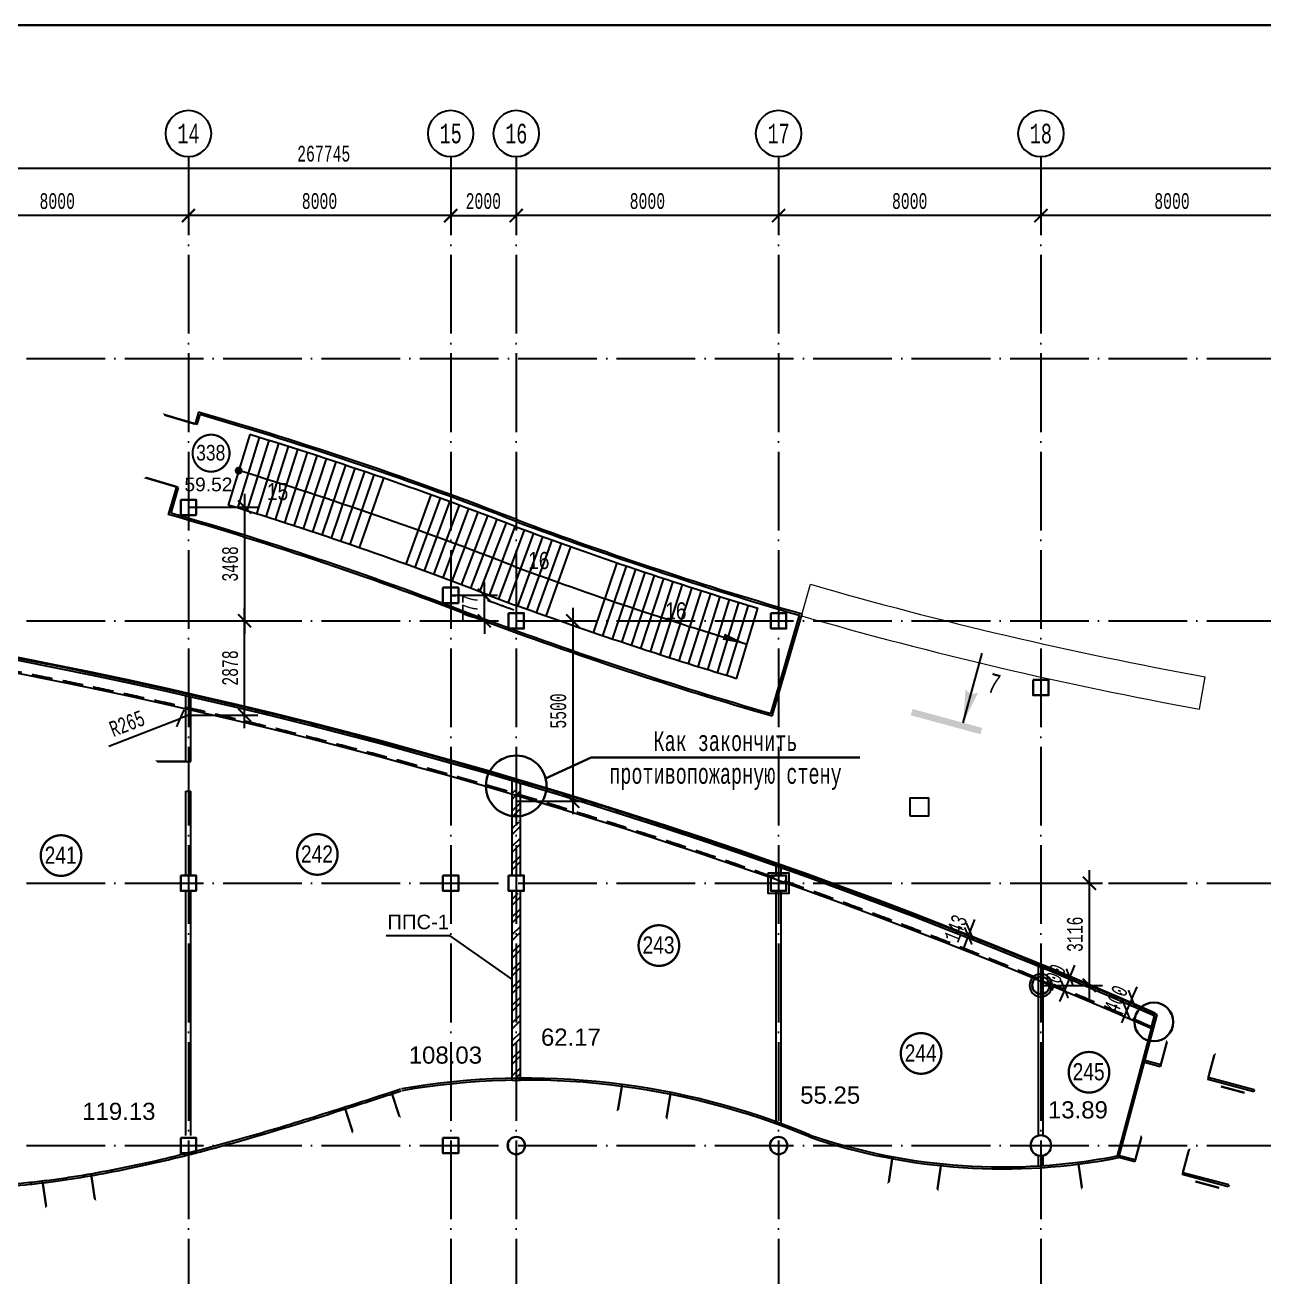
# Model space of a CAD drawing. Extents: x -4497 to 351150, y -50 to 322254.
# Drawn here: x 127787 to 165574, y 284079 to 322254 of the extents above; entities that cross this region are included whole.
import ezdxf
from ezdxf.enums import TextEntityAlignment as Align

# ---------------------------------------------------------------- set-up
doc = ezdxf.new("R2010")
doc.units = 0
doc.header["$LTSCALE"] = 100
doc.header["$PDMODE"] = 3
doc.linetypes.add('ACAD_ISO04W100', pattern=[30, 24, -3, 0, -3])
doc.linetypes.add('DASHED2', pattern=[9.525, 6.35, -3.175])
doc.layers.get('0').update_dxf_attribs({"linetype": 'CONTINUOUS'})
doc.layers.get('Defpoints').update_dxf_attribs({"linetype": 'CONTINUOUS'})
for name, color, linetype in [('axis', 40, 'CONTINUOUS'), ('brick', 12, 'CONTINUOUS'), ('COLON', 5, 'CONTINUOUS'), ('DIM', 130, 'CONTINUOUS'), ('DOORS', 8, 'CONTINUOUS'), ('DRAW', 255, 'CONTINUOUS'), ('EEE', 7, 'CONTINUOUS'), ('fac', 170, 'CONTINUOUS'), ('FIRE', 6, 'CONTINUOUS'), ('GKL', 5, 'CONTINUOUS'), ('Glass', 4, 'CONTINUOUS'), ('S', 2, 'CONTINUOUS'), ('TEXT', 2, 'CONTINUOUS'), ('WALL', 7, 'CONTINUOUS')]:
    doc.layers.add(name, color=color, linetype=linetype)
doc.layers.add('facade', color=250, linetype='CONTINUOUS', lineweight=0)
doc.layers.add('MONOLIT', color=7, linetype='CONTINUOUS', true_color=0x691639)
doc.styles.add('ARIEL-17.5', font='arial.ttf', dxfattribs={"height": 15})
doc.styles.add('MONOTXT1', font='monotxt1', dxfattribs={"width": 0.65, "height": 300})
doc.styles.add('ST_1', font='monotxt.shx', dxfattribs={"width": 0.65, "height": 600})
doc.styles.add('ST_2', font='monotxt.shx', dxfattribs={"width": 0.65, "height": 480})
doc.styles.get("Standard").update_dxf_attribs({"font": 'monotxt.shx', "width": 0.65, "height": 600})
doc.dimstyles.new('STY_DIM1', dxfattribs={"dimscale": 200, "dimtxt": 2.25, "dimasz": 2, "dimexe": 2, "dimexo": 2, "dimgap": 1, "dimtad": 1, "dimdec": 0, "dimzin": 0, "dimdsep": 46, "dimtxsty": 'ST_2', "dimblk1": 'ARCHTICK', "dimblk2": 'ARCHTICK', "dimsah": 1, "dimcen": 3, "dimclrd": 174, "dimclre": 174, "dimclrt": 174, "dimadec": 0, "dimazin": 0, "dimtfac": 1, "dimtdec": 0, "dimtix": 1, "dimtmove": 2, "dimatfit": 3, "dimldrblk": 'ARCHTICK', "dimfxl": 1, "dimtolj": 1, "dimtzin": 0, "dimarcsym": 0})
pattern_1 = [(45, (-3600, 82000), (-269.4077, 269.4077), []), (45, (-3420.4, 82000), (-269.4077, 269.4077), [])]

# ---------------------------------------------------------------- blocks, each defined once
blk = doc.blocks.new('psw')
at = {"color": 7, "linetype": 'Continuous'}
blk.add_circle((0, -350), 350, dxfattribs=at)
at = {"color": 7, "linetype": 'Continuous', "style": 'MONOTXT1', "width": 0.65}
blk.add_attdef('99', text='', height=300, dxfattribs=at).set_placement((0, -350), align=Align.MIDDLE)
blk = doc.blocks.new('_ARCHTICK')
at = {"color": 0, "linetype": 'ByBlock', "const_width": 0.15}
blk.add_lwpolyline([(-0.5, -0.5), (0.5, 0.5)], dxfattribs=at)
blk = doc.blocks.new('*D51')
at = {"layer": 'axis', "color": 174, "lineweight": -2}
blk.add_line((166769, 316443), (158769, 316443), dxfattribs=at)
at = {"layer": 'Defpoints', "color": 0}
for p in [(158769, 316443), (158769, 316443), (166769, 316443)]:
    blk.add_point(p, dxfattribs=at)
at = {"layer": 'axis', "color": 174, "lineweight": -2, "xscale": 400, "yscale": 400, "zscale": 400, "rotation": 180}
blk.add_blockref('_ARCHTICK', (158769, 316443), dxfattribs=at)
at = {"layer": 'axis', "color": 174, "lineweight": -2, "xscale": 400, "yscale": 400, "zscale": 400}
blk.add_blockref('_ARCHTICK', (166769, 316443), dxfattribs=at)
at = {"layer": 'axis', "color": 174, "insert": (162769, 316883), "char_height": 480, "attachment_point": 5, "style": 'ST_2'}
blk.add_mtext('\\A1;8000', dxfattribs=at)
blk = doc.blocks.new('*D54')
at = {"layer": 'axis', "color": 174, "lineweight": -2}
blk.add_line((150769, 316443), (142769, 316443), dxfattribs=at)
at = {"layer": 'Defpoints', "color": 0}
for p in [(142769, 316443), (142769, 316443), (150769, 316443)]:
    blk.add_point(p, dxfattribs=at)
at = {"layer": 'axis', "color": 174, "lineweight": -2, "xscale": 400, "yscale": 400, "zscale": 400, "rotation": 180}
blk.add_blockref('_ARCHTICK', (142769, 316443), dxfattribs=at)
at = {"layer": 'axis', "color": 174, "lineweight": -2, "xscale": 400, "yscale": 400, "zscale": 400}
blk.add_blockref('_ARCHTICK', (150769, 316443), dxfattribs=at)
at = {"layer": 'axis', "color": 174, "insert": (146769, 316883), "char_height": 480, "attachment_point": 5, "style": 'ST_2'}
blk.add_mtext('\\A1;8000', dxfattribs=at)
blk = doc.blocks.new('*D55')
at = {"layer": 'axis', "color": 174, "lineweight": -2}
blk.add_line((158769, 316443), (150769, 316443), dxfattribs=at)
at = {"layer": 'Defpoints', "color": 0}
for p in [(150769, 316443), (150769, 316443), (158769, 316443)]:
    blk.add_point(p, dxfattribs=at)
at = {"layer": 'axis', "color": 174, "lineweight": -2, "xscale": 400, "yscale": 400, "zscale": 400, "rotation": 180}
blk.add_blockref('_ARCHTICK', (150769, 316443), dxfattribs=at)
at = {"layer": 'axis', "color": 174, "lineweight": -2, "xscale": 400, "yscale": 400, "zscale": 400}
blk.add_blockref('_ARCHTICK', (158769, 316443), dxfattribs=at)
at = {"layer": 'axis', "color": 174, "insert": (154769, 316883), "char_height": 480, "attachment_point": 5, "style": 'ST_2'}
blk.add_mtext('\\A1;8000', dxfattribs=at)
blk = doc.blocks.new('*D56')
at = {"layer": 'axis', "color": 174, "lineweight": -2}
blk.add_line((132769, 316443), (124769, 316443), dxfattribs=at)
at = {"layer": 'Defpoints', "color": 0}
for p in [(124769, 316443), (124769, 316443), (132769, 316443)]:
    blk.add_point(p, dxfattribs=at)
at = {"layer": 'axis', "color": 174, "lineweight": -2, "xscale": 400, "yscale": 400, "zscale": 400, "rotation": 180}
blk.add_blockref('_ARCHTICK', (124769, 316443), dxfattribs=at)
at = {"layer": 'axis', "color": 174, "lineweight": -2, "xscale": 400, "yscale": 400, "zscale": 400}
blk.add_blockref('_ARCHTICK', (132769, 316443), dxfattribs=at)
at = {"layer": 'axis', "color": 174, "insert": (128769, 316883), "char_height": 480, "attachment_point": 5, "style": 'ST_2'}
blk.add_mtext('\\A1;8000', dxfattribs=at)
blk = doc.blocks.new('*D66')
at = {"layer": 'axis', "color": 174, "linetype": 'ACAD_ISO04W100', "lineweight": -2}
blk.add_line((140765, 316443), (142765, 316443), dxfattribs=at)
at = {"layer": 'Defpoints', "color": 0, "linetype": 'ACAD_ISO04W100'}
for p in [(140765, 316443), (142765, 316443), (142765, 316443)]:
    blk.add_point(p, dxfattribs=at)
at = {"layer": 'axis', "color": 174, "linetype": 'ACAD_ISO04W100', "lineweight": -2, "xscale": 400, "yscale": 400, "zscale": 400, "rotation": 180}
blk.add_blockref('_ARCHTICK', (140765, 316443), dxfattribs=at)
at = {"layer": 'axis', "color": 174, "linetype": 'ACAD_ISO04W100', "lineweight": -2, "xscale": 400, "yscale": 400, "zscale": 400}
blk.add_blockref('_ARCHTICK', (142765, 316443), dxfattribs=at)
at = {"layer": 'axis', "color": 174, "linetype": 'ACAD_ISO04W100', "insert": (141765, 316883), "char_height": 480, "attachment_point": 5, "style": 'ST_2'}
blk.add_mtext('\\A1;2000', dxfattribs=at)
blk = doc.blocks.new('*D67')
at = {"layer": 'axis', "color": 174, "lineweight": -2}
blk.add_line((140769, 316443), (132769, 316443), dxfattribs=at)
at = {"layer": 'Defpoints', "color": 0}
for p in [(132769, 316443), (132769, 316443), (140769, 316443)]:
    blk.add_point(p, dxfattribs=at)
at = {"layer": 'axis', "color": 174, "lineweight": -2, "xscale": 400, "yscale": 400, "zscale": 400, "rotation": 180}
blk.add_blockref('_ARCHTICK', (132769, 316443), dxfattribs=at)
at = {"layer": 'axis', "color": 174, "lineweight": -2, "xscale": 400, "yscale": 400, "zscale": 400}
blk.add_blockref('_ARCHTICK', (140769, 316443), dxfattribs=at)
at = {"layer": 'axis', "color": 174, "insert": (136769, 316883), "char_height": 480, "attachment_point": 5, "style": 'ST_2'}
blk.add_mtext('\\A1;8000', dxfattribs=at)
blk = doc.blocks.new('*D83')
at = {"layer": 'axis', "color": 174, "lineweight": -2}
blk.add_line((3024, 317888), (270769, 317888), dxfattribs=at)
at = {"layer": 'Defpoints', "color": 0}
for p in [(3024, 317888), (270769, 317888), (270769, 317888)]:
    blk.add_point(p, dxfattribs=at)
at = {"layer": 'axis', "color": 174, "lineweight": -2, "xscale": 400, "yscale": 400, "zscale": 400, "rotation": 180}
blk.add_blockref('_ARCHTICK', (3024, 317888), dxfattribs=at)
at = {"layer": 'axis', "color": 174, "lineweight": -2, "xscale": 400, "yscale": 400, "zscale": 400}
blk.add_blockref('_ARCHTICK', (270769, 317888), dxfattribs=at)
at = {"layer": 'axis', "color": 174, "insert": (136897, 318328), "char_height": 480, "attachment_point": 5, "style": 'ST_2'}
blk.add_mtext('\\A1;267745', dxfattribs=at)
blk = doc.blocks.new('A$C53F96F9E')
at = {"layer": 'FIRE', "linetype": 'Continuous'}
blk.add_lwpolyline([(-64123, -11035), (-65992, -9717), (-67942, -9717)], dxfattribs=at)
at = {"layer": 'TEXT', "color": 6, "linetype": 'Continuous', "lineweight": 20, "style": 'ARIEL-17.5', "width": 0.998875}
blk.add_text('ППС-1', height=441.5, dxfattribs=at).set_placement((-66967, -9517), align=Align.CENTER)
blk = doc.blocks.new('A$C584E3954')
at = {"layer": 'Glass', "linetype": 'Continuous'}
for p, q in [((-885, -1234), (-885, -1174)), ((615, -1234), (615, -1174))]:
    blk.add_line(p, q, dxfattribs=at)
blk.add_lwpolyline([(615, -1234, 70, 70, 0), (615, -1984, 0, 0, 0), (-135, -1234, 0, 0, 0), (-885, -1984, 70, 70, 0), (-885, -1234, 70, 70, 0)], format="xyseb", dxfattribs=at)
blk = doc.blocks.new('*D160')
at = {"layer": 'Defpoints', "color": 0}
for p in [(132769, 304087), (134484, 304087), (132769, 301209)]:
    blk.add_point(p, dxfattribs=at)
at = {"layer": 'DIM', "color": 174, "lineweight": -2}
for p, q in [((134484, 300809), (134484, 304487)), ((132769, 304087), (134884, 304087)), ((132769, 301209), (134884, 301209))]:
    blk.add_line(p, q, dxfattribs=at)
at = {"layer": 'DIM', "color": 174, "lineweight": -2, "xscale": 400, "yscale": 400, "zscale": 400}
for p, rotation in [((134484, 304087), 90), ((134484, 301209), 270)]:
    blk.add_blockref('_ARCHTICK', p, dxfattribs=dict(at, rotation=rotation))
at = {"layer": 'DIM', "color": 174, "insert": (134044, 302648), "char_height": 480, "attachment_point": 5, "rotation": 90, "style": 'ST_2'}
blk.add_mtext('\\A1;2878', dxfattribs=at)
blk = doc.blocks.new('*D161')
at = {"layer": 'Defpoints', "color": 0}
for p in [(140769, 304864), (141797, 304864), (140769, 304087)]:
    blk.add_point(p, dxfattribs=at)
at = {"layer": 'DIM', "color": 174, "lineweight": -2}
for p, q in [((141797, 304864), (141797, 305264)), ((140769, 304864), (142197, 304864)), ((141797, 304087), (141797, 304864)), ((140769, 304087), (142197, 304087)), ((141797, 304087), (141797, 303687))]:
    blk.add_line(p, q, dxfattribs=at)
at = {"layer": 'DIM', "color": 174, "lineweight": -2, "xscale": 400, "yscale": 400, "zscale": 400}
for p, rotation in [((141797, 304864), 270), ((141797, 304087), 90)]:
    blk.add_blockref('_ARCHTICK', p, dxfattribs=dict(at, rotation=rotation))
at = {"layer": 'DIM', "color": 174, "insert": (141357, 304475), "char_height": 480, "attachment_point": 5, "rotation": 90, "style": 'ST_2'}
blk.add_mtext('\\A1;777', dxfattribs=at)
blk = doc.blocks.new('*D162')
at = {"layer": 'Defpoints', "color": 0}
for p in [(158769, 296087), (160249, 296087), (158769, 292971)]:
    blk.add_point(p, dxfattribs=at)
at = {"layer": 'DIM', "color": 174, "lineweight": -2}
for p, q in [((160249, 292571), (160249, 296487)), ((158769, 296087), (160649, 296087)), ((158769, 292971), (160649, 292971))]:
    blk.add_line(p, q, dxfattribs=at)
at = {"layer": 'DIM', "color": 174, "lineweight": -2, "xscale": 400, "yscale": 400, "zscale": 400}
for p, rotation in [((160249, 296087), 90), ((160249, 292971), 270)]:
    blk.add_blockref('_ARCHTICK', p, dxfattribs=dict(at, rotation=rotation))
at = {"layer": 'DIM', "color": 174, "insert": (159809, 294529), "char_height": 480, "attachment_point": 5, "rotation": 90, "style": 'ST_2'}
blk.add_mtext('\\A1;3116', dxfattribs=at)
blk = doc.blocks.new('*D173')
at = {"layer": 'Defpoints', "color": 0}
for p in [(132769, 307555), (132769, 304087), (134484, 304087)]:
    blk.add_point(p, dxfattribs=at)
at = {"layer": 'DIM', "color": 174, "lineweight": -2}
for p, q in [((134484, 307955), (134484, 303687)), ((132769, 307555), (134884, 307555)), ((132769, 304087), (134884, 304087))]:
    blk.add_line(p, q, dxfattribs=at)
at = {"layer": 'DIM', "color": 174, "lineweight": -2, "xscale": 400, "yscale": 400, "zscale": 400}
for p, rotation in [((134484, 307555), 90), ((134484, 304087), 270)]:
    blk.add_blockref('_ARCHTICK', p, dxfattribs=dict(at, rotation=rotation))
at = {"layer": 'DIM', "color": 174, "insert": (134044, 305821), "char_height": 480, "attachment_point": 5, "rotation": 90, "style": 'ST_2'}
blk.add_mtext('\\A1;3468', dxfattribs=at)
blk = doc.blocks.new('*D225')
at = {"layer": 'Defpoints', "color": 0}
for p in [(142769, 304087), (142769, 298587), (144492, 298587)]:
    blk.add_point(p, dxfattribs=at)
at = {"layer": 'WALL', "color": 174, "lineweight": -2}
for p, q in [((144492, 304487), (144492, 298187)), ((142769, 304087), (144892, 304087)), ((142769, 298587), (144892, 298587))]:
    blk.add_line(p, q, dxfattribs=at)
at = {"layer": 'WALL', "color": 174, "lineweight": -2, "xscale": 400, "yscale": 400, "zscale": 400}
for p, rotation in [((144492, 304087), 90), ((144492, 298587), 270)]:
    blk.add_blockref('_ARCHTICK', p, dxfattribs=dict(at, rotation=rotation))
at = {"layer": 'WALL', "color": 174, "insert": (144052, 301337), "char_height": 480, "attachment_point": 5, "rotation": 90, "style": 'ST_2'}
blk.add_mtext('\\A1;5500', dxfattribs=at)
blk = doc.blocks.new('*D296')
at = {"layer": 'Defpoints', "color": 0}
for p in [(132769, 301209), (132522, 301113)]:
    blk.add_point(p, dxfattribs=at)
at = {"layer": 'DIM', "color": 174, "lineweight": -2}
for p in [(132769, 301209), (130338, 300262)]:
    blk.add_line(p, (132522, 301113), dxfattribs=at)
at = {"layer": 'DIM', "color": 174, "lineweight": -2, "xscale": 400, "yscale": 400, "zscale": 400, "rotation": 21.28124373890132}
blk.add_blockref('_ARCHTICK', (132522, 301113), dxfattribs=at)
at = {"layer": 'DIM', "color": 174, "insert": (130898, 300952), "char_height": 480, "attachment_point": 5, "rotation": 21.2812, "style": 'ST_2'}
blk.add_mtext('\\A1;R265', dxfattribs=at)
blk = doc.blocks.new('*D502')
at = {"layer": 'Defpoints', "color": 0}
for p in [(161608, 292534), (161385, 292195), (161448, 292168)]:
    blk.add_point(p, dxfattribs=at)
at = {"layer": 'DOORS', "color": 174, "lineweight": -2}
for p, q in [((161544, 292562), (161703, 292929)), ((161241, 292694), (161177, 292722)), ((161544, 292562), (161385, 292195)), ((161082, 292327), (161018, 292355)), ((161385, 292195), (161225, 291829))]:
    blk.add_line(p, q, dxfattribs=at)
at = {"layer": 'DOORS', "color": 174, "lineweight": -2, "xscale": 400, "yscale": 400, "zscale": 400}
for p, rotation in [((161544, 292562), 246.5080284976004), ((161385, 292195), 66.5080284976004)]:
    blk.add_blockref('_ARCHTICK', p, dxfattribs=dict(at, rotation=rotation))
at = {"layer": 'DOORS', "color": 174, "insert": (161061, 292554), "char_height": 480, "attachment_point": 5, "rotation": 66.508, "style": 'ST_2'}
blk.add_mtext('\\A1;400', dxfattribs=at)
blk = doc.blocks.new('*D597')
at = {"layer": 'Defpoints', "color": 0}
for p in [(156608, 294610), (156678, 294428), (156730, 294561)]:
    blk.add_point(p, dxfattribs=at)
at = {"layer": 'MONOLIT', "color": 174, "lineweight": -2}
for p, q in [((156359, 294709), (156236, 294757)), ((156608, 294610), (156755, 294982)), ((156306, 294576), (156183, 294624)), ((156555, 294477), (156408, 294105)), ((156555, 294477), (156608, 294610))]:
    blk.add_line(p, q, dxfattribs=at)
at = {"layer": 'MONOLIT', "color": 174, "lineweight": -2, "xscale": 400, "yscale": 400, "zscale": 400}
for p, rotation in [((156555, 294477), 68.36397803881832), ((156608, 294610), 248.3639780388183)]:
    blk.add_blockref('_ARCHTICK', p, dxfattribs=dict(at, rotation=rotation))
at = {"layer": 'MONOLIT', "color": 174, "insert": (156172, 294706), "char_height": 480, "attachment_point": 5, "rotation": 68.364, "style": 'ST_2'}
blk.add_mtext('\\A1;143', dxfattribs=at)
blk = doc.blocks.new('*D598')
at = {"layer": 'Defpoints', "color": 0}
for p in [(159496, 292846), (159610, 292798), (159765, 293167)]:
    blk.add_point(p, dxfattribs=at)
at = {"layer": 'MONOLIT', "color": 174, "lineweight": -2}
for p, q in [((159651, 293215), (159806, 293584)), ((159397, 293322), (159282, 293370)), ((159651, 293215), (159496, 292846)), ((159242, 292953), (159127, 293001)), ((159496, 292846), (159341, 292477))]:
    blk.add_line(p, q, dxfattribs=at)
at = {"layer": 'MONOLIT', "color": 174, "lineweight": -2, "xscale": 400, "yscale": 400, "zscale": 400}
for p, rotation in [((159651, 293215), 247.1909899711544), ((159496, 292846), 67.1909899711544)]:
    blk.add_blockref('_ARCHTICK', p, dxfattribs=dict(at, rotation=rotation))
at = {"layer": 'MONOLIT', "color": 174, "insert": (159168, 293201), "char_height": 480, "attachment_point": 5, "rotation": 67.191, "style": 'ST_2'}
blk.add_mtext('\\A1;400', dxfattribs=at)

msp = doc.modelspace()

# ---------------------------------------------------------------- hatches: boundary and pattern name
at = {"layer": 'DRAW'}
h = msp.add_hatch(dxfattribs=at)
h.set_pattern_fill('ANSI32,_O', color=256, scale=40)
h.set_pattern_definition(pattern_1)
h.paths.add_polyline_path([(142894.3, 298619.6, 0.0004015), (142644.3, 298693.7), (142644.3, 297962.1, -0.2506686), (142894.3, 297962.1)])
h.paths.add_polyline_path([(142894.3, 298880.4, 0.0004008), (142644.3, 298954.4), (142644.3, 298693.7, -0.0004015), (142894.3, 298619.6)])
edge = h.paths.add_edge_path()
edge.add_arc((142769.3, 296087.2), 315, 66.62013, 113.37987)
edge.add_line((142644.3, 296376.3), (142644.3, 297494.8))
edge.add_arc((142769.3, 297728.4), 265, 241.85542, 298.14458)
edge.add_line((142894.3, 297494.8), (142894.3, 296376.3))
h = msp.add_hatch(dxfattribs=at)
h.set_pattern_fill('ANSI32', color=256, scale=40, style=0)
h.set_pattern_definition([(45, (-3600, 82000), (-269.4077, 269.4077), []), (45, (-3420.4, 82000), (-269.4077, 269.4077), [])])
h.paths.add_polyline_path([(142894.3, 297962.1), (142769.3, 297962.1), (142769.3, 297494.8), (142894.3, 297494.8)])
h.paths.add_polyline_path([(142769.3, 297962.1), (142644.3, 297962.1), (142644.3, 297494.8), (142769.3, 297494.8)])
h = msp.add_hatch(dxfattribs=at)
h.set_pattern_fill('ANSI32,_O', color=256, scale=40)
h.set_pattern_definition(pattern_1)
edge = h.paths.add_edge_path()
edge.add_arc((142769.3, 296087.2), 315, 246.62013, 293.37987)
edge.add_line((142894.3, 295798), (142894.3, 290141.3))
edge.add_arc((143074.1, 267685.3), 22456.8, 90.4587, 91.09661)
edge.add_line((142644.3, 290137.9), (142644.3, 295798))

# ---------------------------------------------------------------- linework, layer by layer
at = {"layer": 'axis', "linetype": 'ACAD_ISO04W100'}
for p, q in [((132769.3, 318243.4), (132769.3, 84615.2)), ((140769.3, 318243.4), (140769.3, 84615.2)), ((142769.3, 318243.4), (142769.3, 84615.2)), ((150769.3, 318243.4), (150769.3, 84615.2)), ((158769.3, 318243.4), (158769.3, 190402.2)), ((-1176.8, 312087.2), (272433.1, 312087.2)), ((-1176.8, 304087.2), (272433.1, 304087.2)), ((-1176.8, 296087.2), (272433.1, 296087.2)), ((-1176.8, 288087.2), (272433.1, 288087.2))]:
    msp.add_line(p, q, dxfattribs=at)
at = {"layer": 'brick', "linetype": 'Continuous'}
for points in [[(142644.3, 296322.2), (142644.3, 299205.1)], [(142894.3, 296322.2), (142894.3, 299131.2)], [(142644.3, 290077.9), (142644.3, 295852.2)], [(142894.3, 290081.3), (142894.3, 295852.2)]]:
    msp.add_lwpolyline(points, dxfattribs=at)
at = {"layer": 'brick', "flags": 128}
msp.add_lwpolyline([(142644.3, 290077.9), (142894.3, 290081.3)], dxfattribs=at)
at = {"layer": 'COLON', "color": 3, "lineweight": 30, "flags": 128}
for points in [[(132534.3, 307779.2), (133004.3, 307779.2), (133004.3, 307309.2), (132534.3, 307309.2), (132534.3, 307779.2)], [(140534.3, 305098.7), (141004.3, 305098.7), (141004.3, 304628.7), (140534.3, 304628.7), (140534.3, 305098.7)], [(142534.3, 304322.2), (143004.3, 304322.2), (143004.3, 303852.2), (142534.3, 303852.2), (142534.3, 304322.2)], [(150534.3, 304322.2), (151004.3, 304322.2), (151004.3, 303852.2), (150534.3, 303852.2), (150534.3, 304322.2)], [(158534.3, 302285.1), (159004.3, 302285.1), (159004.3, 301815.1), (158534.3, 301815.1), (158534.3, 302285.1)], [(132534.3, 296322.2), (133004.3, 296322.2), (133004.3, 295852.2), (132534.3, 295852.2), (132534.3, 296322.2)], [(140534.3, 296322.2), (141004.3, 296322.2), (141004.3, 295852.2), (140534.3, 295852.2), (140534.3, 296322.2)], [(142534.3, 296322.2), (143004.3, 296322.2), (143004.3, 295852.2), (142534.3, 295852.2), (142534.3, 296322.2)], [(150534.3, 296322.2), (151004.3, 296322.2), (151004.3, 295852.2), (150534.3, 295852.2), (150534.3, 296322.2)], [(132534.3, 288322.2), (133004.3, 288322.2), (133004.3, 287852.2), (132534.3, 287852.2), (132534.3, 288322.2)], [(140534.3, 288322.2), (141004.3, 288322.2), (141004.3, 287852.2), (140534.3, 287852.2), (140534.3, 288322.2)]]:
    msp.add_lwpolyline(points, dxfattribs=at)
at = {"layer": 'COLON', "lineweight": 30}
for points in [[(158504.3, 292970.7, 1), (159034.3, 292970.7, 1)], [(142504.3, 288087.2, 1), (143034.3, 288087.2, 1)], [(150504.3, 288087.2, 1), (151034.3, 288087.2, 1)]]:
    msp.add_lwpolyline(points, format="xyb", close=True, dxfattribs=at)
at = {"layer": 'COLON', "color": 5, "lineweight": 30}
msp.add_lwpolyline([(158454.3, 288087.2, 1), (159084.3, 288087.2, 1)], format="xyb", close=True, dxfattribs=at)
at = {"layer": 'Defpoints', "color": 7}
for p, q in [((323680, 322253.7), (-4300, 322253.7)), ((-4300, 322253.7), (323680, 322253.7))]:
    msp.add_line(p, q, dxfattribs=at)
at = {"layer": 'DOORS', "flags": 128}
msp.add_lwpolyline([(132694.3, 299796.8, 70, 70, 0), (131794.3, 299796.8, 0, 0, 0), (132694.3, 298896.8, 0, 0, 0)], format="xyseb", dxfattribs=at)
at = {"layer": 'DOORS', "color": 1, "lineweight": 30}
msp.add_circle((162215.1, 291856.3), 592, dxfattribs=at)
at = {"layer": 'EEE', "linetype": 'Continuous'}
for points, const_width in [([(132897.5, 309198.3, 1), (134025.1, 309198.3, 1)], 63.7), ([(128265.7, 296928.8, 1), (129504.8, 296928.8, 1)], 70), ([(136081.9, 296963.1, 1), (137321, 296963.1, 1)], 70), ([(146499.5, 294184.6, 1), (147738.6, 294184.6, 1)], 70), ([(154495.9, 290894.8, 1), (155735.1, 290894.8, 1)], 70), ([(159617.9, 290320.8, 1), (160857.1, 290320.8, 1)], 70)]:
    msp.add_lwpolyline(points, format="xyb", close=True, dxfattribs=dict(at, const_width=const_width))
at = {"layer": 'fac', "linetype": 'Continuous'}
for points in [[(154786.2, 298132.8), (154786.2, 298692.8), (155346.2, 298692.8), (155346.2, 298132.8)], [(150454.3, 296402.2), (151084.3, 296402.2), (151084.3, 295772.2), (150454.3, 295772.2)]]:
    msp.add_lwpolyline(points, close=True, dxfattribs=at)
msp.add_lwpolyline([(158424.3, 292970.7, 1), (159114.3, 292970.7, 1)], format="xyb", close=True, dxfattribs=at)
at = {"layer": 'facade'}
for points in [[(151467.5, 304239.5), (151745.1, 305200.2)], [(163605, 301397.6), (163782.8, 302381.7)]]:
    msp.add_lwpolyline(points, dxfattribs=at)
for points in [[(151745.1, 305200.2, 0.0256562), (163782.8, 302381.7)], [(151467.5, 304239.5, 0.0256562), (163605, 301397.6)]]:
    msp.add_lwpolyline(points, format="xyb", dxfattribs=at)
at = {"layer": 'GKL'}
for points in [[(132694.3, 299796.8), (132694.3, 301798.9)], [(132844.3, 299796.8), (132844.3, 301764.7)], [(132694.3, 299796.8), (132844.3, 299796.8)], [(132694.3, 296341.3), (132694.3, 298896.8)], [(132694.3, 298896.8), (132844.3, 298896.8)], [(132844.3, 296341.3), (132844.3, 298896.8)], [(150694.3, 296322.2), (150694.3, 296603.7)], [(150844.3, 296322.2), (150844.3, 296550.8)], [(150694.3, 288809.6), (150694.3, 295852.2)], [(150844.3, 288754.9), (150844.3, 295852.2)], [(132694.3, 288393.1), (132694.3, 295833)], [(132844.3, 288393.1), (132844.3, 295833)], [(158694.3, 288393.1), (158694.3, 293548.3)], [(158844.3, 288393.1), (158844.3, 293486.4)], [(158694.3, 287466), (158694.3, 287781.2)], [(158844.3, 287475.5), (158844.3, 287781.2)]]:
    msp.add_lwpolyline(points, dxfattribs=at)
at = {"layer": 'Glass'}
for p, q in [((133030.2, 310073.9), (132972.7, 310091)), ((132461.5, 308156), (132404, 308173)), ((162410.7, 290487.5), (161928, 290616.9)), ((162426.3, 290545.5), (161943.5, 290674.9)), ((162426.3, 290545.5), (162410.7, 290487.5)), ((163875.1, 290157.2), (163859.6, 290099.2)), ((165275.7, 289781.8), (163875.1, 290157.2)), ((165260.2, 289723.8), (163859.6, 290099.2)), ((165275.7, 289781.8), (165260.2, 289723.8)), ((161634.1, 287589.8), (161151.3, 287719.2)), ((161649.6, 287647.8), (161166.9, 287777.2)), ((161649.6, 287647.8), (161634.1, 287589.8)), ((163098.5, 287259.4), (163082.9, 287201.5)), ((164483.5, 286826.1), (163082.9, 287201.5)), ((164499, 286884.1), (163098.5, 287259.4)), ((164499, 286884.1), (164483.5, 286826.1))]:
    msp.add_line(p, q, dxfattribs=at)
at = {"layer": 'Glass', "linetype": 'Continuous'}
msp.add_line((159917, 287519.6), (159908.4, 287579), dxfattribs=at)
at = {"layer": 'Glass', "flags": 128}
for points, format in [([(132404.1, 308173.5, 70, 70, 0), (131445.3, 308457.8, 0, 0, 0), (132688.4, 309132.2, 0, 0, 0), (132013.9, 310375.2, 70, 70, 0), (132972.7, 310091, 70, 70, 0)], "xyseb"), ([(142809.1, 307161.5, 0.0223367), (133078.7, 310448.5, 0.0223367)], "xyb"), ([(142787.4, 307105.5, 0.0222071), (133119.3, 310374.3, 0.0222071)], "xyb"), ([(150572.1, 301177.7, -0.0187885), (141673.4, 304116.4), (141652.7, 304124.1, 0.022437), (132154.7, 307332.5, 0.022437)], "xyb"), ([(150531.3, 301252, -0.0186685), (141694.3, 304172.6), (141674, 304180.2, 0.0223009), (132229.4, 307373.4, 0.0223009)], "xyb"), ([(142787.4, 307105.5, 0.0186851), (151410.3, 304256, 0.0181498)], "xyb"), ([(142808.3, 307161.7, 0.0188089), (151484.8, 304296.9, 0.0181498)], "xyb")]:
    msp.add_lwpolyline(points, format=format, dxfattribs=at)
for points in [[(133078.7, 310448.5), (132972.7, 310091)], [(133119.3, 310374.3), (133030.2, 310073.9)], [(132404, 308173), (132154.7, 307332.5)], [(132461.5, 308156), (132229.4, 307373.4)], [(150531.3, 301252), (151409.6, 304256.2)], [(150572.1, 301177.7), (151484.1, 304297.2)], [(161103.1, 287770.9), (162245.8, 292034.3)], [(161151.3, 287719.2), (162317, 292068.5)]]:
    msp.add_lwpolyline(points, dxfattribs=at)
at = {"layer": 'Glass'}
for points in [[(163875.1, 290157.2, 70, 70, 0), (164069.3, 290881.6, 0, 0, 0), (163150.7, 290351.3, 0, 0, 0), (162620.4, 291269.9, 70, 70, 0), (162426.3, 290545.5, 70, 70, 0)], [(163098.5, 287259.4, 70, 70, 0), (163292.6, 287983.9, 0, 0, 0), (162374, 287453.6, 0, 0, 0), (161843.8, 288372.2, 70, 70, 0), (161649.6, 287647.8, 70, 70, 0)]]:
    msp.add_lwpolyline(points, format="xyseb", dxfattribs=at)
at = {"layer": 'Glass', "const_width": 70}
for points in [[(164983.8, 289694.4), (164259.4, 289888.5)], [(164207.1, 286796.6), (163482.7, 286990.8)]]:
    msp.add_lwpolyline(points, dxfattribs=at)
at = {"layer": 'Glass', "linetype": 'Continuous'}
msp.add_lwpolyline([(160659.2, 287627.5, 0, 0, 0), (160025, 286777.4, 70, 70, 0), (159917, 287519.6, 0, 0, 0)], format="xyseb", dxfattribs=at)
at = {"layer": 'Glass'}
for centre, radius, start, end in [((96607.6, 142986.6), 162920.6, 66.213992, 91.810158), ((96607.6, 142986.6), 162860.6, 66.23209, 91.810029), ((143074.1, 267685.3), 22456.8, 67.31093, 99.75755), ((143074.1, 267685.3), 22396.8, 67.30648, 99.75755), ((157610.3, 305698), 18324.2, 251.23769, 281.14213), ((157610.3, 305698), 18264.2, 251.23769, 281.02491)]:
    msp.add_arc(centre, radius, start, end, dxfattribs=at)
for points, knots in [([(84519.3, 287777.2), (85534, 287660.5), (86037.3, 287565), (87043.3, 287389.3), (87546, 287309.2), (88551, 287179.7), (89053.2, 287130.3), (89613.6, 287100.8), (89672, 287098), (89788.7, 287093.2), (89847.1, 287091), (90022.3, 287085.5), (90139.1, 287083), (90489.5, 287079.1), (90723.2, 287081), (91424.4, 287099.2), (91892.3, 287127.6), (92828.6, 287209.1), (93297.1, 287262.1), (94410.1, 287407.8), (95054.8, 287507.8), (96345.9, 287718.2), (96992.4, 287828.6), (98287.2, 288039), (98935.5, 288138.9), (99705.7, 288238.8), (99826.5, 288253.9), (100113.5, 288288.3), (100279.7, 288307.1), (100526.6, 288333), (100607.2, 288341.2), (100768.5, 288356.8), (100849.1, 288364.3), (101091.1, 288385.8), (101252.5, 288398.8), (101736.7, 288434.2), (102059.7, 288452.8), (103029, 288495), (103675.8, 288504.8), (105471.3, 288489.3), (106620.7, 288431.2), (108920.2, 288252), (110070.1, 288130.9), (112368.6, 287859.3), (113517.1, 287708.8), (115810.6, 287411.9), (116955.7, 287265.4), (119240.4, 287010), (120380, 286901), (122651.8, 286753.9), (123784, 286715.7), (125323.6, 286734.7), (125735.2, 286746.8), (126345.4, 286776.2), (126544.6, 286787.6), (127141.6, 286827.7), (127539, 286862.2), (128030, 286915.2), (128124.3, 286925.9), (128312.7, 286948.2), (128407, 286959.8), (128689.5, 286996.1), (128877.7, 287022.2), (129441.9, 287105.8), (129817.6, 287168.6), (130943.2, 287376.2), (131691.8, 287539.9), (133186.3, 287905.7), (133932.2, 288107.7), (135724.4, 288624.6), (136770, 288952.1), (138296.7, 289442.4), (138778.2, 289598.7), (139259.8, 289755.1)], [0, 0, 0, 0, 1526.2400789, 1526.2400789, 3052.4801577, 3052.4801577, 4578.7202366, 4578.7202366, 4756.2036387, 4756.2036387, 4933.6870407, 4933.6870407, 5288.6538448, 5288.6538448, 5998.587453, 5998.587453, 7418.4546695, 7418.4546695, 8838.3218859, 8838.3218859, 10788.2944825, 10788.2944825, 12738.2670792, 12738.2670792, 14688.2396758, 14688.2396758, 15050.8017629, 15050.8017629, 15549.2806313, 15549.2806313, 15790.9200021, 15790.9200021, 16032.5593728, 16032.5593728, 16515.8381143, 16515.8381143, 17482.3955974, 17482.3955974, 19415.5105634, 19415.5105634, 22845.0377663, 22845.0377663, 26274.5649691, 26274.5649691, 29704.092172, 29704.092172, 33133.6193749, 33133.6193749, 36563.1465778, 36563.1465778, 39992.6737806, 39992.6737806, 41246.5735433, 41246.5735433, 41854.8573321, 41854.8573321, 43071.4249097, 43071.4249097, 43360.7136783, 43360.7136783, 43650.0024468, 43650.0024468, 44228.579984, 44228.579984, 45385.7350582, 45385.7350582, 47700.0452068, 47700.0452068, 50014.3553553, 50014.3553553, 53267.2386235, 53267.2386235, 54765.9764638, 54765.9764638, 54765.9764638, 54765.9764638]), ([(84526.2, 287836.8), (84809.5, 287804.2), (85053.2, 287773.3), (85441.1, 287719.8), (85595.5, 287696.9), (85878.7, 287652.4), (86007.4, 287630.9), (86163.8, 287604.1), (86198, 287598.1), (86299.2, 287580.5), (86364.9, 287568.9), (86459, 287552.3), (86488, 287547.2), (86534.6, 287539), (86552.2, 287536), (86587.5, 287529.8), (86605.1, 287526.8), (86658, 287517.6), (86693.2, 287511.5), (86799, 287493.5), (86869.4, 287481.6), (87080.9, 287446.6), (87221.8, 287424), (87644.4, 287359), (87925.9, 287319.4), (88329.5, 287270), (88451.7, 287255.9), (88818.2, 287217.1), (89062.4, 287195.4), (89377.2, 287174.2), (89448, 287169.8), (89588.4, 287162.1), (89658, 287158.7), (89797.4, 287152.8), (89867, 287150.3), (90006.4, 287146.2), (90076.1, 287144.5), (90285.2, 287140.9), (90424.6, 287140.1), (90843.1, 287142.4), (91122.2, 287150.2), (91871, 287185.6), (92341, 287223), (93282.1, 287320.1), (93753.2, 287379.8), (94696.5, 287513.4), (95168.8, 287587.3), (96199.4, 287754.9), (96758, 287849.7), (97877.1, 288034), (98437.6, 288123.6), (99235.9, 288237.5), (99472.9, 288269.7), (99828, 288314.5), (99946, 288328.9), (100170.6, 288355), (100277.2, 288366.9), (100475.7, 288388.1), (100567.5, 288397.5), (100751.2, 288415.5), (100843, 288424), (101106.8, 288447.3), (101278.6, 288461.1), (101794.4, 288498.1), (102138.4, 288517.2), (103170.9, 288559), (103859.7, 288566.3), (105531.1, 288542.8), (106514, 288494.6), (108479.8, 288350.3), (109462.7, 288254.1), (111427.4, 288034.9), (112409.1, 287911.8), (114370.3, 287659.6), (115349.7, 287530.4), (117304.8, 287286.8), (118280.6, 287172.4), (120227.2, 286979.1), (121198.1, 286900.2), (123133.7, 286798.6), (124098.4, 286776), (126020.4, 286807.6), (126977.7, 286861.8), (128029.5, 286975.5), (128128.2, 286986.7), (128325.7, 287010.2), (128424.4, 287022.5), (128720.3, 287060.8), (128917.5, 287088.4), (129508.6, 287177.1), (129902.1, 287244.1), (131081.4, 287465.6), (131865.9, 287640.9), (133432.3, 288032.2), (134214.2, 288248.4), (135776.8, 288707), (136557.4, 288949.6), (137972.3, 289400.1), (138606.7, 289606.1), (139241.2, 289812.2)], [0, 0, 0, 0, 425.5947803, 425.5947803, 768.0268891, 768.0268891, 1110.4589979, 1110.4589979, 1208.4065873, 1208.4065873, 1404.3017661, 1404.3017661, 1492.1441366, 1492.1441366, 1545.6975795, 1545.6975795, 1599.2510223, 1599.2510223, 1706.3579081, 1706.3579081, 1920.5716795, 1920.5716795, 2348.9992224, 2348.9992224, 3205.8543083, 3205.8543083, 3578.0677638, 3578.0677638, 4322.4946749, 4322.4946749, 4538.4132713, 4538.4132713, 4750.9696565, 4750.9696565, 4963.5260418, 4963.5260418, 5176.082427, 5176.082427, 5601.1951974, 5601.1951974, 6451.4207382, 6451.4207382, 7880.5748257, 7880.5748257, 9309.7289131, 9309.7289131, 10738.8830005, 10738.8830005, 12424.47567, 12424.47567, 14110.0683395, 14110.0683395, 14820.9245312, 14820.9245312, 15174.4670598, 15174.4670598, 15493.5813893, 15493.5813893, 15768.2757031, 15768.2757031, 16042.9700169, 16042.9700169, 16556.751758, 16556.751758, 17584.3152402, 17584.3152402, 19639.4422046, 19639.4422046, 22568.6280759, 22568.6280759, 25497.8139472, 25497.8139472, 28426.9998185, 28426.9998185, 31356.1856898, 31356.1856898, 34285.3715611, 34285.3715611, 37214.5574324, 37214.5574324, 40143.7433037, 40143.7433037, 43072.929175, 43072.929175, 43376.619328, 43376.619328, 43680.3094811, 43680.3094811, 44287.6897872, 44287.6897872, 45502.4503994, 45502.4503994, 47931.9716239, 47931.9716239, 50361.4928483, 50361.4928483, 52791.0140727, 52791.0140727, 54765.9764638, 54765.9764638, 54765.9764638, 54765.9764638])]:
    msp.add_open_spline(points, degree=3, knots=knots, dxfattribs=at)
at = {"layer": 'MONOLIT'}
msp.add_line((162131.1, 291658), (162256.8, 292127.1), dxfattribs=at)
at = {"layer": 'MONOLIT', "color": 255, "linetype": 'DASHED2'}
for radius, end in [(162920, 93.038712), (162520, 92.968496)]:
    msp.add_arc((96607.6, 142986.6), radius, 66.213576, end, dxfattribs=at)
at = {"layer": 'MONOLIT'}
for radius, start, end in [(162950, 66.24169, 91.810222), (162470, 66.215622, 91.809182)]:
    msp.add_arc((96607.6, 142986.6), radius, start, end, dxfattribs=at)
at = {"layer": 'WALL'}
for p, q in [((134638.2, 309766.7), (133982.3, 307614.4)), ((134931.2, 309677), (134269.5, 307526.5)), ((135223.9, 309586.5), (134556.5, 307437.7)), ((135516.4, 309495.2), (134843.3, 307348.3)), ((135808.7, 309403.2), (135129.8, 307258)), ((136100.7, 309310.3), (135416.1, 307167)), ((136392.4, 309216.7), (135702.1, 307075.2)), ((136683.9, 309122.3), (135987.9, 306982.7)), ((136975.2, 309027.1), (136273.5, 306889.4)), ((137266.2, 308931.2), (136558.8, 306795.3)), ((137556.9, 308834.5), (136843.8, 306700.5)), ((137847.4, 308737), (137128.6, 306604.9)), ((138137.6, 308638.7), (137413.1, 306508.5)), ((138427.6, 308539.6), (137697.4, 306411.4)), ((138717.3, 308439.8), (137981.4, 306313.6)), ((140161.7, 307929.1), (139397.5, 305812.9)), ((140449.7, 307824.7), (139679.9, 305710.5)), ((140737.5, 307719.5), (139962, 305607.3)), ((141025, 307613.5), (140243.9, 305503.4)), ((141312.2, 307506.7), (140525.5, 305398.8)), ((141599.1, 307399.2), (140806.8, 305293.3)), ((141889.3, 307289.6), (141088, 305187.1)), ((142172.1, 307181.9), (141368.5, 305080.3)), ((142458.1, 307072.1), (141647.7, 304969.4)), ((141953.8, 304854.9), (142739, 306963.5)), ((142694.3, 305976.4), (143018.8, 306854.3)), ((142694.3, 305097.7), (143302.3, 306755.3)), ((142814.7, 304538), (143584.3, 306652.3)), ((143102.2, 304433.7), (143866.6, 306549.9)), ((143389.9, 304330.2), (144149.1, 306448.3)), ((143677.9, 304227.4), (144431.8, 306347.3)), ((142231.8, 304725.1), (142694.3, 305976.4)), ((145121.6, 303723.9), (145849.4, 305853)), ((145411.1, 303625.4), (146133.6, 305756.3)), ((145700.9, 303527.6), (146418.1, 305660.2)), ((145990.8, 303430.4), (146702.8, 305564.8)), ((146281, 303334), (146987.7, 305470.2)), ((142527.5, 304642.9), (142694.3, 305097.7)), ((146571.5, 303238.4), (147272.9, 305376.2)), ((146862.1, 303143.4), (147558.3, 305283)), ((147153.1, 303049.1), (147843.9, 305190.5)), ((147444.2, 302955.6), (148129.8, 305098.6)), ((140769.3, 304863.7), (140923.4, 304863.7)), ((147735.6, 302862.8), (148415.8, 305007.5)), ((148027.2, 302770.7), (148702.1, 304917.1)), ((148319, 302679.3), (148988.7, 304827.4)), ((148611, 302588.7), (149275.4, 304738.3)), ((148903.3, 302498.7), (149562.4, 304650)), ((149195.8, 302409.5), (149849.6, 304562.5)), ((149488.5, 302321), (150137, 304475.6))]:
    msp.add_line(p, q, dxfattribs=at)
at = {"layer": 'WALL', "color": 255}
msp.add_line((156399.7, 300978.9), (156976.1, 303102), dxfattribs=at)
at = {"layer": 'WALL', "flags": 128}
for points, format in [([(142733.1, 306965.7, 0.0186602), (134638.2, 309766.7, 0.0186602)], "xyb"), ([(142690.3, 305755.1, 0.0188134), (134303, 308666.6, 0.0186603)], "xyb"), ([(141918.6, 304868.3, 0.0186603), (133982.3, 307614.4, 0.0186603)], "xyb"), ([(142734.4, 306965.2, 0.0160477), (150137, 304475.6, 0.0160477)], "xyb"), ([(141896.8, 304716.1, 0.0017123), (142694.3, 304422.2, 0.0017123)], "xyb"), ([(141949.1, 304856.7, 0.0018604), (142814.7, 304538, 0.0017123)], "xyb"), ([(149488.5, 302321, -0.0141868), (142814.7, 304538, -0.0140134)], "xyb"), ([(149093.7, 303602.9, 200, 1, 0), (149805.5, 303374.4, 1, 1, 0)], "xyseb")]:
    msp.add_lwpolyline(points, format=format, dxfattribs=at)
at = {"layer": 'WALL', "const_width": 120, "flags": 128}
msp.add_lwpolyline([(134358.1, 308642.9, -1), (134247.9, 308690.4, -1)], format="xyb", close=True, dxfattribs=at)
at = {"layer": 'WALL'}
msp.add_lwpolyline([(142690.3, 305755.1, 0.0152722), (149805.5, 303374.4)], format="xyb", dxfattribs=at)
at = {"layer": 'WALL', "color": 2, "linetype": 'DASHED2', "flags": 128}
msp.add_lwpolyline([(141896.8, 304716.1, 0.0017123), (142694.3, 304422.2, 0.0017123)], format="xyb", dxfattribs=at)
at = {"layer": 'WALL', "lineweight": 30, "flags": 128}
msp.add_lwpolyline([(143665.2, 299281.3), (145055.1, 299917.8), (153245.1, 299917.8)], dxfattribs=at)
at = {"layer": 'WALL', "lineweight": 30}
msp.add_circle((142769.3, 299051), 925.1, dxfattribs=at)
at = {"layer": 'WALL', "color": 255}
for points in [[(156399.7, 300978.9), (156468.7, 301996.4), (156854.7, 301891.5), (156635.5, 301847.4)], [(156978.7, 300821.7), (156926.3, 300628.7), (154855.6, 301398.2), (154803.2, 301205.1)]]:
    msp.add_solid(points, dxfattribs=at)

# ---------------------------------------------------------------- block references
at = {"layer": 'axis', "linetype": 'ACAD_ISO04W100'}
ref = msp.add_blockref('psw', (132769.3, 318243.4), dxfattribs=dict(at, xscale=-2, yscale=2, zscale=2, rotation=180))
ref.add_attrib('99', '14', dxfattribs={"layer": '0', "color": 7, "linetype": 'Continuous', "height": 600, "style": 'MONOTXT1', "width": 0.65}).set_placement((132769.3, 318943.4), align=Align.MIDDLE)
ref = msp.add_blockref('psw', (140769.3, 318243.4), dxfattribs=dict(at, xscale=-2, yscale=2, zscale=2, rotation=180))
ref.add_attrib('99', '15', dxfattribs={"layer": '0', "color": 7, "linetype": 'Continuous', "height": 600, "style": 'MONOTXT1', "width": 0.65}).set_placement((140769.3, 318943.4), align=Align.MIDDLE)
ref = msp.add_blockref('psw', (142769.3, 318243.4), dxfattribs=dict(at, xscale=-2, yscale=2, zscale=2, rotation=180))
ref.add_attrib('99', '16', dxfattribs={"layer": '0', "color": 7, "linetype": 'Continuous', "height": 600, "style": 'MONOTXT1', "width": 0.65}).set_placement((142769.3, 318943.4), align=Align.MIDDLE)
ref = msp.add_blockref('psw', (150769.3, 318243.4), dxfattribs=dict(at, xscale=-2, yscale=2, zscale=2, rotation=180))
ref.add_attrib('99', '17', dxfattribs={"layer": '0', "color": 7, "linetype": 'Continuous', "height": 600, "style": 'MONOTXT1', "width": 0.65}).set_placement((150769.3, 318943.4), align=Align.MIDDLE)
ref = msp.add_blockref('psw', (158769.3, 318243.4), dxfattribs=dict(at, xscale=-2, yscale=2, zscale=2, rotation=180))
ref.add_attrib('99', '18', dxfattribs={"layer": '0', "color": 7, "linetype": 'Continuous', "height": 600, "style": 'MONOTXT1', "width": 0.65}).set_placement((158769.3, 318943.4), align=Align.MIDDLE)
at = {"layer": 'Glass'}
for p, rotation in [((147064.5, 290964.4), 350.5917658754007), ((138016.2, 290650.1), 17.88467974210604), ((155289.3, 288780.8), 351.6947008318983), ((129022.3, 288299.9), 8.36613385404202)]:
    msp.add_blockref('A$C584E3954', p, dxfattribs=dict(at, rotation=rotation))
at = {"layer": 'WALL'}
msp.add_blockref('A$C53F96F9E', (206746.2, 304201.3), dxfattribs=at)

# ---------------------------------------------------------------- texts
at = {"layer": 'EEE', "linetype": 'Continuous', "lineweight": 20, "style": 'ARIEL-17.5', "width": 0.8}
for s, height, p in [('338', 476.16, (133451.1, 309213.5)), ('15', 523.25, (135489.7, 308024.2)), ('15', 523.25, (135489.7, 308024.2)), ('16', 523.25, (143456.7, 305925.4)), ('16', 523.25, (147637.4, 304390.2)), ('16', 523.25, (147637.4, 304390.2)), ('241', 523.25, (128874.1, 296945.5)), ('242', 523.25, (136690.2, 296979.8)), ('243', 523.25, (147107.9, 294201.3)), ('244', 523.25, (155104.3, 290911.6)), ('245', 523.25, (160226.3, 290337.5))]:
    msp.add_text(s, height=height, dxfattribs=at).set_placement(p, align=Align.MIDDLE)
at = {"layer": 'S', "linetype": 'Continuous', "lineweight": 20, "style": 'ARIEL-17.5'}
for s, height, p in [('59.52', 418.6, (133380.3, 308035.6)), ('62.17', 523.25, (144436.7, 291130.7)), ('108.03', 523.25, (140607.4, 290583.7)), ('55.25', 523.25, (152344.2, 289364)), ('119.13', 523.25, (130648.9, 288867.9)), ('13.89', 523.25, (159898.8, 288913.8))]:
    msp.add_text(s, height=height, dxfattribs=at).set_placement(p, align=Align.CENTER)
at = {"layer": 'WALL', "color": 255, "width": 0.65}
msp.add_text('7', height=600, rotation=344.80912, dxfattribs=at).set_placement((157345.5, 302172.8), align=Align.MIDDLE_CENTER)
at = {"layer": 'WALL', "lineweight": 30, "style": 'ST_1', "width": 0.65}
msp.add_text('Как закончить', height=600, dxfattribs=at).set_placement((149150.1, 300117.8), align=Align.CENTER)
msp.add_text('противопожарную стену', height=600, dxfattribs=at).set_placement((149150.1, 299717.8), align=Align.TOP_CENTER)

# ---------------------------------------------------------------- dimensions: what is measured, and where the dimension line sits
at = {"layer": 'axis'}
dim = msp.add_aligned_dim(p1=(3024.3, 317888.4), p2=(270769.3, 317888.4), distance=0, dimstyle='STY_DIM1', override={"dimscale": 200, "dimtxt": 450}, dxfattribs=at)
dim.commit()
dim.dimension.update_dxf_attribs({"geometry": '*D83', "text_midpoint": (136896.8, 318328.4)})
for base, p1, p2, picture, middle in [((124769.3, 316443), (132769.3, 316443), (124769.3, 316443), '*D56', (128769.3, 316883)), ((132769.3, 316443), (140769.3, 316443), (132769.3, 316443), '*D67', (136769.3, 316883)), ((142769.3, 316443), (150769.3, 316443), (142769.3, 316443), '*D54', (146769.3, 316883)), ((150769.3, 316443), (158769.3, 316443), (150769.3, 316443), '*D55', (154769.3, 316883)), ((158769.3, 316443), (166769.3, 316443), (158769.3, 316443), '*D51', (162769.3, 316883))]:
    dim = msp.add_linear_dim(base=base, p1=p1, p2=p2, dimstyle='STY_DIM1', override={"dimscale": 200, "dimtxt": 450}, dxfattribs=at)
    dim.commit()
    dim.dimension.update_dxf_attribs({"geometry": picture, "text_midpoint": middle})
at = {"layer": 'axis', "linetype": 'ACAD_ISO04W100'}
dim = msp.add_linear_dim(base=(142764.9, 316443), p1=(140764.9, 316443), p2=(142764.9, 316443), dimstyle='STY_DIM1', override={"dimscale": 200, "dimtxt": 450}, dxfattribs=at)
dim.commit()
dim.dimension.update_dxf_attribs({"geometry": '*D66', "text_midpoint": (141764.9, 316883)})
at = {"layer": 'DIM'}
for base, p1, p2, picture, middle in [((134483.9, 304087.2), (132769.3, 307555.3), (132769.3, 304087.2), '*D173', (134043.9, 305821.3)), ((141797.0964, 304863.6737), (140769.2991, 304087.171), (140769.2991, 304863.6737), '*D161', (141357.0964, 304475.4224)), ((134483.9, 304087.2), (132769.3, 301209.2), (132769.3, 304087.2), '*D160', (134043.9, 302648.2)), ((160248.5742, 296087.171), (158769.2991, 292970.7421), (158769.2991, 296087.171), '*D162', (159808.5742, 294528.9565))]:
    dim = msp.add_linear_dim(base=base, p1=p1, p2=p2, angle=90, dimstyle='STY_DIM1', override={"dimscale": 200, "dimtxt": 450, "dimexo": 0, "dimdle": 2, "dimadec": 2, "dimfxl": 0.18}, dxfattribs=at)
    dim.commit()
    dim.dimension.update_dxf_attribs({"geometry": picture, "text_midpoint": middle})
dim = msp.add_radius_dim(center=(132769.3, 301209.2), mpoint=(132522.4, 301113), dimstyle='STY_DIM1', override={"dimscale": 200, "dimtxt": 450, "dimexo": 0, "dimdle": 2, "dimadec": 2}, dxfattribs=at)
dim.commit()
dim.dimension.update_dxf_attribs({"geometry": '*D296', "text_midpoint": (130897.9, 300952.4)})
at = {"layer": 'DOORS'}
dim = msp.add_aligned_dim(p1=(161607.9, 292534.5), p2=(161448.5, 292167.6), distance=-69.7, dimstyle='STY_DIM1', dxfattribs=at)
dim.commit()
dim.dimension.update_dxf_attribs({"geometry": '*D502', "text_midpoint": (161060.8, 292554.3)})
at = {"layer": 'MONOLIT'}
for p1, p2, distance, picture, middle in [((156677.7, 294428.3), (156730.5, 294561.2), 132, '*D597', (156172.4, 294705.6)), ((159765.3, 293166.8), (159610.3, 292798.1), -123.9, '*D598', (159168, 293201.1))]:
    dim = msp.add_aligned_dim(p1=p1, p2=p2, distance=distance, dimstyle='STY_DIM1', dxfattribs=at)
    dim.commit()
    dim.dimension.update_dxf_attribs({"geometry": picture, "text_midpoint": middle})
at = {"layer": 'WALL'}
dim = msp.add_linear_dim(base=(144492.2, 298587.1), p1=(142769.3, 304086.9), p2=(142769.3, 298587.1), angle=90, dimstyle='STY_DIM1', override={"dimscale": 200, "dimtxt": 450, "dimexo": 0, "dimdle": 2, "dimadec": 2, "dimfxl": 0.18}, dxfattribs=at)
dim.commit()
dim.dimension.update_dxf_attribs({"geometry": '*D225', "text_midpoint": (144052.2, 301337)})

doc.saveas('drawing.dxf')
